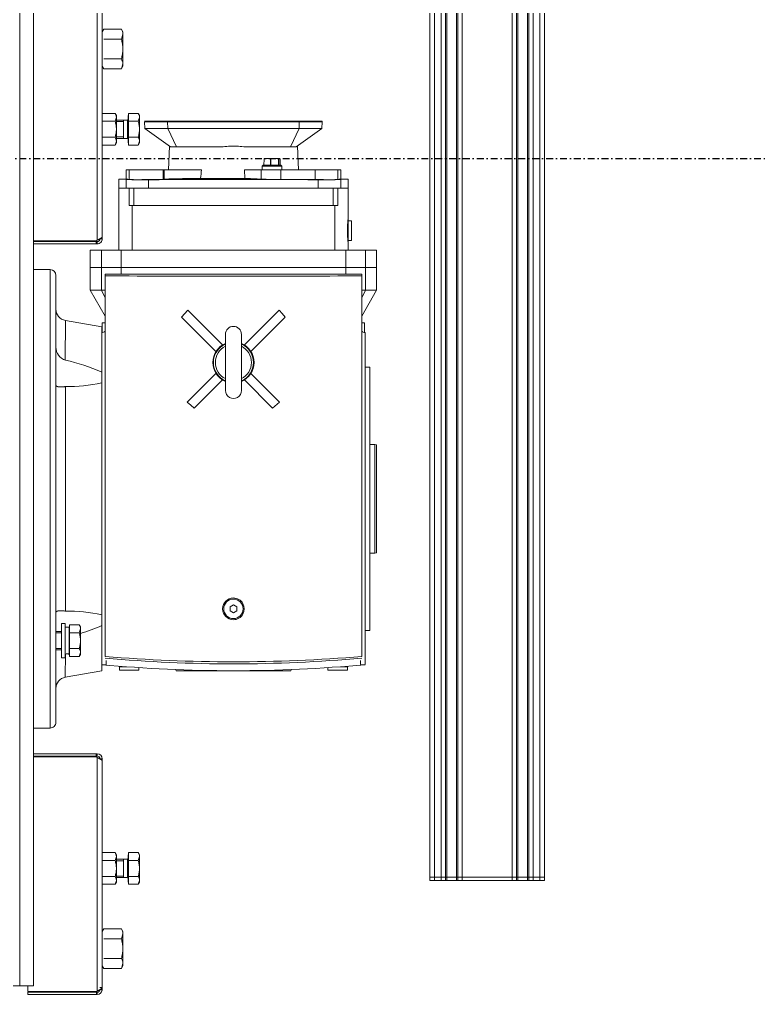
# Model space of a CAD drawing. Header units: millimetres. Extents: x 2179 to 48742, y 3478 to 161002.
# Drawn here: x 35616 to 36261, y 137166 to 138017 of the extents above; entities that cross this region are included whole.
import ezdxf

# ---------------------------------------------------------------- set-up
doc = ezdxf.new("R2010")
doc.units = ezdxf.units.MM
doc.linetypes.add('1_Čerchovaná 6_0mm', pattern=[12, 6, -3, 0, -3])
doc.layers.add('0-1', color=7, linetype='Continuous', lineweight=9)
doc.layers.add('2966-1_navrh dispozice stroju-HK_02_dwg-1', color=7, linetype='Continuous', lineweight=9, true_color=0x919191)
doc.layers.add('S-GRID-1', color=9, linetype='1_Čerchovaná 6_0mm', lineweight=25, true_color=0x808080)

# ---------------------------------------------------------------- blocks, each defined once
blk = doc.blocks.new('2966-1_navrh dispozice stroju-HK_02_dwg-876232-1NP _ stroje')
at = {"layer": '0-1'}
for p, q in [((-56072.25, 56484.73), (-56065, 56480.37)), ((-56124.42, 56480.44), (-56124.08, 56480.23)), ((-56129.44, 56472.09), (-56129.09, 56471.88)), ((-56089.93, 56455.33), (-56108.21, 56465.26)), ((-56075.14, 56463.64), (-56082.33, 56467.96)), ((-56073.64, 56465.85), (-56067.24, 56462)), ((-56028.82, 56469.15), (-56028.94, 56468.96)), ((-56135.87, 56461.39), (-56135.53, 56461.18)), ((-56015.65, 56460.97), (-56015.54, 56461.16)), ((-56007.61, 56456.4), (-56014.9, 56460.77)), ((-55971.43, 56448.65), (-55969.73, 56451.47)), ((-56106.32, 56446.54), (-56101.67, 56443.75)), ((-56097.39, 56442.91), (-56100.22, 56444.61)), ((-56090.74, 56437.95), (-56097.82, 56442.2)), ((-56150.56, 56436.96), (-56154.19, 56430.91)), ((-56156.91, 56426.38), (-56160.55, 56420.34)), ((-56099.66, 56423.39), (-56106.61, 56427.57)), ((-56170.12, 56404.42), (-56171.99, 56401.3)), ((-56175.19, 56395.98), (-56174.84, 56395.77)), ((-56180.77, 56386.69), (-56180.43, 56386.48)), ((-56260.42, 56359.66), (-56252.53, 56372.79)), ((-56186.74, 56376.77), (-56186.39, 56376.56)), ((-56184.83, 56379.16), (-56179.63, 56376.16)), ((-56191.87, 56368.22), (-56191.53, 56368.02)), ((-56165.68, 56369.66), (-56148.33, 56358.17)), ((-56208.01, 56340.94), (-56204.82, 56346.25)), ((-56186.41, 56350.27), (-56190.75, 56343.05)), ((-56196.4, 56333.96), (-56193.21, 56339.27)), ((-56149.98, 56338.86), (-56143.58, 56335.01)), ((-55950.53, 56313.58), (-55992.53, 56338.82)), ((-56202.6, 56323.34), (-56196.82, 56332.96)), ((-56158.74, 56324.42), (-56166, 56328.78)), ((-55999.74, 56326.82), (-55957.74, 56301.58)), ((-56138.15, 56314.93), (-56104.72, 56294.84)), ((-56127.69, 56276.38), (-56126.84, 56277.79)), ((-55694.96, 56281.29), (-55692.08, 56279.56)), ((-55696.71, 56268.05), (-55697.06, 56268.26)), ((-56120.13, 56226.51), (-55785.87, 56025.58)), ((-56032.65, 56183.56), (-55864.84, 56082.69)), ((-55798.81, 56098.99), (-55798.46, 56098.78)), ((-55806.45, 56089.29), (-55809.34, 56091.02)), ((-55851, 56078.15), (-55852.81, 56075.15)), ((-55830.48, 56076.23), (-55834.82, 56069.01)), ((-55851.22, 56070.7), (-55853.8, 56066.41)), ((-55852.75, 56065.78), (-55850.17, 56070.07)), ((-55841.14, 56058.8), (-55838.56, 56063.09)), ((-55840.09, 56058.17), (-55837.51, 56062.46)), ((-55738.28, 56042.31), (-55737.43, 56043.72)), ((-55655.2, 56008.64), (-55652, 56013.95)), ((-55633.6, 56017.97), (-55637.94, 56010.75)), ((-55643.59, 56001.66), (-55640.39, 56006.97)), ((-55649.79, 55991.04), (-55644.01, 56000.66)), ((-55587.62, 55955.23), (-55579.73, 55968.36)), ((-55567.68, 55939.32), (-55566.66, 55941.02)), ((-55565.98, 55938.29), (-55564.71, 55939.84))]:
    blk.add_line(p, q, dxfattribs=at)
at = {"layer": '0-1', "flags": 128}
for points in [[(-56758.24, 57096.27), (-56755.25, 57101.24), (-55452.5, 56318.14), (-55450.44, 56321.57), (-55452.5, 56318.14), (-55449.93, 56316.6), (-55447.86, 56320.03), (-55450.44, 56321.57), (-56753.19, 57104.67), (-56755.25, 57101.24)], [(-55449.93, 56316.6), (-55452.91, 56311.64), (-55455.48, 56313.18), (-55452.5, 56318.14), (-55455.48, 56313.17), (-56758.24, 57096.27), (-56760.26, 57092.91)], [(-55454.93, 56308.28), (-55455.43, 56307.44), (-55458, 56308.98), (-55457.5, 56309.81), (-55458.01, 56308.97), (-56760.76, 57092.07), (-56765.19, 57084.7)], [(-55452.91, 56311.64), (-55454.93, 56308.28), (-55457.5, 56309.82), (-55455.48, 56313.17), (-55457.5, 56309.81), (-56760.26, 57092.91), (-56760.76, 57092.07)], [(-55460.38, 56299.21), (-55462.4, 56295.85), (-55464.97, 56297.39), (-55462.95, 56300.76), (-55464.96, 56297.4), (-56767.72, 57080.5), (-56790.18, 57043.13)], [(-55459.87, 56300.05), (-55460.38, 56299.21), (-55462.95, 56300.76), (-55462.44, 56301.6), (-55462.95, 56300.76), (-56765.7, 57083.86), (-56767.72, 57080.5)], [(-55455.43, 56307.44), (-55459.87, 56300.05), (-55462.45, 56301.59), (-55458.01, 56308.97), (-55462.44, 56301.6), (-56765.19, 57084.7), (-56765.7, 57083.86)], [(-55462.4, 56295.85), (-55484.85, 56258.5), (-55487.42, 56260.04), (-55464.96, 56297.4), (-55487.43, 56260.03), (-56790.18, 57043.13), (-56792.2, 57039.77)], [(-55486.87, 56255.14), (-55487.37, 56254.3), (-55489.95, 56255.84), (-55489.45, 56256.68), (-55489.95, 56255.84), (-56792.7, 57038.93), (-56797.13, 57031.56)], [(-55484.85, 56258.5), (-55486.87, 56255.14), (-55489.44, 56256.68), (-55487.43, 56260.03), (-55489.45, 56256.68), (-56792.2, 57039.77), (-56792.7, 57038.93)], [(-55492.32, 56246.07), (-55494.34, 56242.71), (-55496.91, 56244.26), (-55494.89, 56247.62), (-55496.91, 56244.26), (-56799.66, 57027.36), (-56802.65, 57022.39)], [(-55491.82, 56246.91), (-55492.32, 56246.07), (-55494.89, 56247.62), (-55494.38, 56248.46), (-55494.89, 56247.62), (-56797.64, 57030.72), (-56799.66, 57027.36)], [(-55487.37, 56254.3), (-55491.82, 56246.91), (-55494.39, 56248.45), (-55489.95, 56255.84), (-55494.38, 56248.46), (-56797.13, 57031.56), (-56797.64, 57030.72)], [(-55494.34, 56242.71), (-55497.32, 56237.75), (-55499.89, 56239.29), (-55496.91, 56244.26), (-55499.89, 56239.29), (-56802.65, 57022.39), (-56804.71, 57018.96), (-55501.96, 56235.87), (-55499.89, 56239.29), (-55501.96, 56235.87), (-55499.38, 56234.32), (-55497.32, 56237.75)], [(-56110.27, 56491.55), (-56115.28, 56494.86), (-56125.58, 56477.72), (-56184.83, 56379.16), (-56195.14, 56362.02), (-56189.86, 56359.15), (-56179.63, 56376.16)], [(-56115.73, 56494.11), (-56115.28, 56494.86), (-56115.62, 56495.07), (-56125.93, 56477.93), (-56132.91, 56466.31), (-56134.85, 56463.08), (-56139.12, 56455.99), (-56140.99, 56452.88), (-56139.12, 56455.99)], [(-56125.58, 56477.72), (-56120.5, 56474.54), (-56110.27, 56491.55), (-56108.12, 56464.07), (-56110.7, 56459.79)], [(-56115.62, 56495.07), (-56116.08, 56494.32), (-56122.23, 56484.08), (-56121.89, 56483.87), (-56115.73, 56494.11), (-56116.08, 56494.32)], [(-56127.56, 56378.39), (-56107.76, 56411.35), (-56114.14, 56415.05), (-56106.61, 56427.57), (-56097.82, 56442.2), (-56082.33, 56467.96), (-56072.25, 56484.73), (-56070.87, 56487.03), (-56064, 56482.9), (-56060.65, 56488.28), (-56053.89, 56484.22), (-56057.14, 56478.82), (-56058.5, 56476.55), (-56060.54, 56473.15), (-56047.69, 56465.42)], [(-56057.14, 56478.82), (-56063.63, 56482.71), (-56060.64, 56488.27)], [(-56029.47, 56469.53), (-56014.9, 56460.77), (-56013.35, 56463.35), (-56027.92, 56472.1), (-56029.47, 56469.53), (-56053.89, 56484.22), (-56058.5, 56476.55), (-56045.64, 56468.83), (-56046.96, 56466.63), (-56013.54, 56446.54)], [(-56141.77, 56408.09), (-56162.01, 56374.42), (-56179.63, 56376.16), (-56120.5, 56474.54), (-56110.7, 56459.79), (-56130.93, 56426.12)], [(-56046.96, 56466.63), (-56138.15, 56314.93), (-56139.47, 56312.73), (-56152.33, 56320.46), (-56150.28, 56323.86), (-56143.58, 56335.01), (-56067.24, 56462), (-56060.54, 56473.15), (-56150.28, 56323.86), (-56137.42, 56316.14)], [(-55964.73, 56459.79), (-55981.87, 56470.09), (-55986.87, 56461.78), (-55981.87, 56470.09), (-55994.73, 56477.82), (-55999.73, 56469.5), (-55986.87, 56461.78), (-55969.73, 56451.47)], [(-55999.73, 56469.5), (-56008.62, 56454.71), (-56109.64, 56286.66), (-56096.78, 56278.94), (-56091.64, 56275.84)], [(-56118.53, 56271.87), (-56123.53, 56263.55), (-56110.67, 56255.83), (-56105.67, 56264.14), (-56096.78, 56278.94), (-55995.77, 56446.98), (-55986.87, 56461.78), (-55995.77, 56446.98), (-56096.78, 56278.94), (-56105.67, 56264.14), (-56118.53, 56271.87), (-56109.64, 56286.66)], [(-55812.96, 56092.04), (-56097.64, 56263.16), (-56098.83, 56263.88), (-56098.32, 56264.73), (-55983.95, 56455), (-55983.43, 56455.86), (-55982.24, 56455.15), (-55697.56, 56284.02)], [(-55965.83, 56445.28), (-55969.73, 56451.47), (-55964.73, 56459.79), (-55952.13, 56437.05)], [(-56140.85, 56453.11), (-56142.77, 56449.91), (-56144.69, 56446.72), (-56148.56, 56440.28), (-56144.69, 56446.72)], [(-56008.62, 56454.71), (-55995.77, 56446.98), (-55990.62, 56443.89)], [(-56147.92, 56441.34), (-56149.82, 56438.17), (-56150.56, 56436.96), (-56154.19, 56430.91), (-56154.25, 56430.8), (-56156.85, 56426.49), (-56156.91, 56426.38), (-56160.55, 56420.34), (-56161.28, 56419.12), (-56163.18, 56415.95)], [(-56106.51, 56446.66), (-56107.13, 56446.31), (-56113.72, 56435.34), (-56113.74, 56434.63)], [(-56105.85, 56436.79), (-56110.5, 56439.59), (-56110.69, 56439.27), (-56106.04, 56436.48)], [(-56106.15, 56428.34), (-56108.98, 56430.04), (-56109.25, 56431.14), (-56101.32, 56444.34), (-56100.22, 56444.61), (-56108.98, 56430.04)], [(-56102.3, 56442.7), (-56106.95, 56445.49), (-56107.07, 56445.29), (-56102.43, 56442.49)], [(-55947, 56433.97), (-55945.72, 56436.11), (-55938.46, 56431.74)], [(-55938.17, 56432.16), (-55881.06, 56397.83), (-55746.73, 56317.08), (-55689.91, 56282.93)], [(-56195.48, 56362.22), (-56194.92, 56363.15), (-56190.88, 56369.87), (-56189.77, 56371.72), (-56185.73, 56378.44), (-56185.17, 56379.37), (-56184.19, 56381), (-56178.19, 56390.98), (-56176.25, 56394.21), (-56171.99, 56401.3), (-56170.12, 56404.42), (-56168.48, 56407.14), (-56166.64, 56410.19), (-56162.54, 56417.02), (-56166.64, 56410.19)], [(-55912.46, 56416.7), (-55910.4, 56420.13), (-55713.27, 56301.64), (-55715.33, 56298.21)], [(-55852.55, 56385.35), (-55850.23, 56389.21), (-55768.81, 56340.27), (-55771.13, 56336.41)], [(-55850.23, 56389.21), (-55849.23, 56390.36), (-55768.26, 56341.69), (-55768.81, 56340.27)], [(-56127.64, 56275.94), (-56126.61, 56277.66), (-56126.84, 56277.79), (-56128.47, 56278.78), (-56297.44, 56380.34), (-56299.04, 56381.3), (-56299.73, 56380.16)], [(-56281.39, 56370.7), (-56282.69, 56373.04), (-56274.8, 56386.17), (-56272.12, 56386.12), (-56270.4, 56385.09), (-56267.38, 56381.71), (-56275.27, 56368.58)], [(-56270.4, 56385.09), (-56259.26, 56378.4), (-56248.13, 56371.7), (-56246.41, 56370.67), (-56245.11, 56368.32)], [(-56133.49, 56382.85), (-56150.26, 56354.96), (-56143.36, 56350.82), (-56143.72, 56350.08), (-56150.68, 56354.26)], [(-55975.5, 56338.2), (-55985.76, 56379.37), (-55989.72, 56378.75), (-55993.62, 56377.85), (-55983.26, 56336.26)], [(-56329.88, 56324), (-56334.16, 56326.58), (-56303.31, 56377.91), (-56302.53, 56378.26), (-56127.85, 56273.26), (-56127.76, 56272.04), (-56155.89, 56225.25)], [(-56255.68, 56355.24), (-56253, 56355.19), (-56245.11, 56368.32), (-56248.13, 56371.7)], [(-56189.86, 56359.15), (-56164.59, 56370.14), (-56162.01, 56374.42)], [(-56180.47, 56346.7), (-56181.51, 56348.58), (-56182.89, 56349.41), (-56191.8, 56354.76), (-56200.7, 56360.11), (-56202.08, 56360.94), (-56204.23, 56360.98), (-56208.57, 56353.76), (-56205.6, 56351.97), (-56202.63, 56350.19), (-56196.69, 56346.62), (-56190.75, 56343.05), (-56187.78, 56341.26), (-56184.82, 56339.48), (-56180.47, 56346.7), (-56182.89, 56349.41)], [(-56200.7, 56360.11), (-56198.29, 56357.41), (-56202.63, 56350.19)], [(-56163.68, 56316.86), (-56160.51, 56322.34), (-56167.38, 56326.47), (-56166, 56328.78), (-56150.68, 56354.26), (-56150.26, 56354.96)], [(-56195.35, 56333.33), (-56192.15, 56338.64), (-56205.87, 56346.88), (-56192.15, 56338.64), (-56190.4, 56341.55), (-56204.11, 56349.8), (-56205.87, 56346.88), (-56209.06, 56341.57)], [(-56206.98, 56352.8), (-56207.23, 56352.37), (-56186.66, 56340.01), (-56186.41, 56340.44)], [(-56220.42, 56334.04), (-56214.63, 56343.67), (-56212.49, 56343.63), (-56211.11, 56342.8), (-56208.69, 56340.1), (-56214.48, 56330.47)], [(-56211.11, 56342.8), (-56202.2, 56337.45), (-56193.3, 56332.09), (-56191.92, 56331.27), (-56190.88, 56329.39)], [(-55959.07, 56328.32), (-55924.74, 56336.88), (-55923.4, 56328.97), (-55957.14, 56320.56)], [(-55604.97, 55880.09), (-55598.79, 55890.37), (-56327.3, 56328.29), (-56333.49, 56318)], [(-56196.67, 56319.77), (-56190.88, 56329.39), (-56193.3, 56332.09)], [(-56110.65, 56284.98), (-56156.93, 56312.8), (-56152.33, 56320.46), (-56153.69, 56318.2), (-56156.93, 56312.8), (-56163.68, 56316.86), (-56160.17, 56322.1), (-56153.69, 56318.2)], [(-55991.2, 56312.07), (-56032.38, 56301.82), (-56034.72, 56309.48), (-55993.13, 56319.84)], [(-56004.76, 55215), (-56010.94, 55204.71), (-56739.46, 55642.63), (-56733.27, 55652.91), (-56004.76, 55215), (-55995.53, 55230.36), (-55614.2, 55864.73), (-55604.97, 55880.09), (-56333.49, 56318), (-56342.72, 56302.64), (-56071.02, 56139.33)], [(-55967.01, 56304.14), (-55958.61, 56270.4), (-55962.38, 56268.99), (-55966.22, 56267.86), (-55974.78, 56302.2)], [(-56155.46, 56224.99), (-56127.34, 56271.78), (-56125.62, 56270.75)], [(-56127.34, 56271.78), (-56126.82, 56272.64), (-56125.11, 56271.61), (-56125.62, 56270.75), (-56153.75, 56223.96)], [(-55699.43, 56263.53), (-55696.32, 56268.69), (-55693.75, 56267.15), (-55702.51, 56252.58), (-55704.42, 56253.72)], [(-56093.53, 56245.52), (-56110.67, 56255.83), (-56105.67, 56264.14), (-56088.53, 56253.84), (-56086.83, 56256.66)], [(-56081.23, 56253.3), (-56088.53, 56253.84), (-56093.53, 56245.52), (-56067.54, 56245.06)], [(-55832.83, 56063.45), (-55815.39, 56052.96), (-55803.83, 56083.05), (-55837.57, 56103.33), (-55845.58, 56108.14), (-56019.2, 56212.51), (-56027.22, 56217.33), (-56060.95, 56237.61), (-56082.1, 56213.29), (-56052.4, 56195.43)], [(-56062.41, 56241.98), (-56063.7, 56239.84), (-56056.44, 56235.47)], [(-56134.46, 56212.37), (-56126.99, 56224.8), (-55784.16, 56018.72), (-55791.63, 56006.29)], [(-55771.35, 56139.05), (-55770.34, 56138.76), (-55718.82, 56224.47), (-55719.55, 56225.22)], [(-55789.42, 56112.31), (-55787.52, 56111.16), (-55796.27, 56096.59), (-55798.85, 56098.14), (-55795.74, 56103.3)], [(-55824.54, 56072.66), (-55825.58, 56074.54), (-55826.96, 56075.37), (-55835.87, 56080.72), (-55844.77, 56086.07), (-55846.15, 56086.9), (-55848.29, 56086.94), (-55852.64, 56079.72), (-55849.67, 56077.93), (-55846.7, 56076.15), (-55840.76, 56072.58), (-55834.82, 56069.01), (-55831.85, 56067.22), (-55828.88, 56065.44), (-55824.54, 56072.66), (-55826.96, 56075.37)], [(-55844.77, 56086.07), (-55842.36, 56083.37), (-55846.7, 56076.15)], [(-55851.05, 56078.76), (-55851.3, 56078.33), (-55830.73, 56065.97), (-55830.48, 56066.39)], [(-55742.51, 56040.46), (-55741.99, 56041.32), (-55743.71, 56042.35), (-55744.22, 56041.49), (-55772.35, 55994.7)], [(-55770.63, 55993.67), (-55742.51, 56040.46), (-55744.22, 56041.49)], [(-55601.37, 55886.09), (-55597.08, 55883.51), (-55566.23, 55934.84), (-55566.28, 55935.7), (-55740.96, 56040.7), (-55742.08, 56040.2), (-55770.2, 55993.41)], [(-55738.69, 56042.14), (-55737.66, 56043.85), (-55737.43, 56043.72), (-55735.8, 56042.74), (-55566.82, 55941.16), (-55565.23, 55940.21), (-55565.92, 55939.06)], [(-55647.89, 56027.81), (-55645.47, 56025.11), (-55649.82, 56017.89)], [(-55642.53, 56001.03), (-55639.34, 56006.34), (-55653.05, 56014.58), (-55639.34, 56006.34), (-55637.59, 56009.25), (-55651.3, 56017.5), (-55653.05, 56014.58), (-55656.25, 56009.27)], [(-55654.16, 56020.5), (-55654.42, 56020.07), (-55633.85, 56007.71), (-55633.59, 56008.14)], [(-55630.08, 56017.11), (-55628.7, 56016.28), (-55627.66, 56014.4)], [(-55667.6, 56001.74), (-55661.82, 56011.37), (-55659.68, 56011.33), (-55658.3, 56010.5), (-55649.39, 56005.15), (-55640.48, 55999.79), (-55639.11, 55998.97), (-55638.07, 55997.09)], [(-55661.67, 55998.18), (-55655.88, 56007.8), (-55658.3, 56010.5)], [(-55643.85, 55987.47), (-55638.07, 55997.09), (-55640.48, 55999.79)], [(-55572.3, 55963.9), (-55573.6, 55966.24), (-55575.33, 55967.28), (-55586.46, 55973.97), (-55597.59, 55980.66), (-55599.32, 55981.7), (-55601.99, 55981.74), (-55609.89, 55968.61), (-55608.59, 55966.27)], [(-55602.47, 55964.15), (-55594.57, 55977.28), (-55597.59, 55980.66)], [(-55582.88, 55950.81), (-55580.2, 55950.77), (-55572.3, 55963.9), (-55575.33, 55967.28)], [(-55565.8, 55934.59), (-55565.44, 55935.19), (-55563.72, 55934.16), (-55564.08, 55933.56), (-55594.94, 55882.22), (-55596.65, 55883.26), (-55565.8, 55934.59), (-55564.08, 55933.56)]]:
    blk.add_lwpolyline(points, dxfattribs=at)
for points in [[(-56113.48, 56434.63), (-56113.54, 56434.52), (-56108.9, 56431.72)], [(-55793.83, 56211.22), (-55790.8, 56212.9), (-55787.84, 56211.11), (-55787.9, 56207.65), (-55790.93, 56205.97), (-55793.9, 56207.75)], [(-55857.22, 56074.31), (-55831.51, 56058.85), (-55829.96, 56061.42), (-55855.68, 56076.88)], [(-55829.96, 56061.42), (-55831.51, 56058.85), (-55857.22, 56074.31), (-55855.68, 56076.88)], [(-55630.08, 56017.11), (-55638.98, 56022.46), (-55647.89, 56027.81), (-55649.27, 56028.64), (-55651.41, 56028.68), (-55655.75, 56021.46), (-55652.79, 56019.67), (-55649.82, 56017.89), (-55643.88, 56014.32), (-55637.94, 56010.75), (-55634.97, 56008.96), (-55632, 56007.18), (-55627.66, 56014.4)]]:
    blk.add_lwpolyline(points, close=True, dxfattribs=at)
at = {"layer": '0-1'}
blk.add_circle((-55790.87, 56209.43), 8.5, dxfattribs=at)
for centre, radius, start, end in [((-56676.45, 56835.39), 707.06, 328.49077, 330.08023), ((-56056.76, 56478.54), 8.45, 148.939, 167.533), ((-56565.6, 56772.34), 579.52, 327.81267, 329.74674), ((-30199.92, 40826.54), 30233.06, 148.849239, 149.130042), ((-55054.05, 55825.91), 1203.87, 148.01313, 149.44371), ((-68173.5, 63652.71), 14157.39, 328.536365, 329.442916), ((-56106.16, 56433.39), 7.42, 127.5867, 170.39258), ((-56099.77, 56437.02), 11.03, 131.44573, 166.53355), ((-56478.49, 56665.5), 449.59, 327.4178, 329.59297), ((-55941.6, 56434.22), 4, 280.39926, 328.98964), ((-56274.55, 56377.71), 8.47, 60.65388, 91.70965), ((-55584.28, 57107.56), 909.31, 232.84385, 233.31114), ((-56252.28, 56364.32), 8.47, 60.65388, 91.70965), ((-55399.68, 55943.25), 848.04, 149.12846, 151.27566), ((-56204.02, 56354.21), 6.77, 60.65388, 91.70965), ((-56204.63, 56350.11), 0.6, 328.98964, 58.98964), ((-56186.21, 56343.5), 6.77, 60.65388, 91.70965), ((-56740.61, 56682.37), 683.16, 328.40071, 330.89497), ((-56214.43, 56336.9), 6.77, 60.65388, 91.70965), ((-56189.89, 56341.24), 0.6, 58.98964, 148.98964), ((-56759.13, 56697.84), 707.06, 327.89905, 329.48851), ((-55996.14, 56332.82), 7, 58.98964, 238.98964), ((-55975.14, 56320.2), 18, 351.87502, 126.10426), ((-55975.14, 56320.2), 17.5, 352.56782, 125.41146), ((-56196.62, 56326.19), 6.77, 60.65388, 91.70965), ((-55975.14, 56320.2), 15.75, 355.10099, 122.87829), ((-56153.27, 56318), 8.45, 130.44702, 149.04133), ((-55975.14, 56320.2), 18, 171.87502, 306.10426), ((-55975.14, 56320.2), 17.5, 172.56782, 305.41146), ((-55975.14, 56320.2), 15.75, 175.10099, 302.87829), ((-55954.14, 56307.58), 7, 238.98964, 58.98964), ((-56128.89, 56273.88), 4.41, 328.98964, 58.98964), ((-56914.92, 56885.11), 1357.67, 324.2577, 333.72158), ((-56821.07, 56828.69), 1250, 323.84904, 334.13024), ((-56815.93, 56825.6), 1250, 323.71096, 334.26832), ((-56128.89, 56273.88), 2.41, 328.98964, 58.98964), ((-56060.1, 56237.09), 4, 328.98964, 17.58002), ((-56122.71, 56222.22), 5, 58.98964, 148.98964), ((-55790.87, 56209.43), 9.5, 328.98964, 148.98964), ((-56089.65, 56219.85), 10, 238.98964, 318.98964), ((-55930.83, 56081.03), 166.93, 125.26719, 136.73879), ((-56151.92, 56256.54), 139.83, 328.53994, 341.64676), ((-55790.87, 56209.43), 9.5, 148.98964, 238.98964), ((-55790.87, 56209.43), 9.5, 238.98964, 328.98964), ((-56060.29, 56205.03), 12.42, 240.1876, 309.44051), ((-55743.26, 56010.71), 141.29, 136.40037, 149.37149), ((-56001.54, 56124.13), 165.29, 345.9465, 352.76946), ((-55848.09, 56080.17), 6.77, 60.65388, 91.70965), ((-55830.28, 56069.46), 6.77, 60.65388, 91.70965), ((-55806.05, 56049.38), 10, 158.98964, 238.98964), ((-55739.93, 56040.07), 4.41, 58.98964, 148.98964), ((-55739.93, 56040.07), 2.41, 58.98964, 148.98964), ((-55788.45, 56021.3), 5, 328.98964, 58.98964), ((-55651.21, 56021.91), 6.77, 60.65388, 91.70965), ((-55651.82, 56017.81), 0.6, 328.98964, 58.98964), ((-55633.4, 56011.2), 6.77, 60.65388, 91.70965), ((-55661.62, 56004.6), 6.77, 60.65388, 91.70965), ((-55637.07, 56008.95), 0.6, 58.98964, 148.98964), ((-55643.8, 55993.89), 6.77, 60.65388, 91.70965), ((-55601.74, 55973.28), 8.47, 60.65388, 91.70965), ((-55579.47, 55959.9), 8.47, 60.65388, 91.70965), ((-55567.34, 55940.45), 0.882, 39.7257, 53.85081), ((-55567.5, 55936.43), 2.41, 328.98964, 50.71983), ((-55567.51, 55936.41), 4.43, 50.74057, 58.9689), ((-55567.5, 55936.43), 4.41, 328.98964, 50.71983)]:
    blk.add_arc(centre, radius, start, end, dxfattribs=at)
for points, degree, knots in [([(-56022.38, 56464.83), (-56022.42, 56464.85), (-56022.49, 56464.89), (-56022.59, 56464.95), (-56022.65, 56464.99), (-56022.72, 56465.03), (-56022.79, 56465.07), (-56022.86, 56465.12), (-56022.93, 56465.16), (-56023, 56465.2), (-56023.07, 56465.24), (-56023.14, 56465.28), (-56023.21, 56465.32), (-56023.27, 56465.37), (-56023.34, 56465.41), (-56023.41, 56465.45), (-56023.48, 56465.49), (-56023.55, 56465.53), (-56023.62, 56465.57), (-56023.68, 56465.62), (-56023.75, 56465.66), (-56023.82, 56465.7), (-56023.89, 56465.74), (-56023.95, 56465.78), (-56024.02, 56465.82), (-56024.09, 56465.86), (-56024.16, 56465.91), (-56024.22, 56465.95), (-56024.29, 56465.99), (-56024.36, 56466.03), (-56024.42, 56466.07), (-56024.49, 56466.11), (-56024.56, 56466.15), (-56024.62, 56466.19), (-56024.69, 56466.23), (-56024.75, 56466.27), (-56024.82, 56466.31), (-56024.88, 56466.36), (-56024.95, 56466.4), (-56025.01, 56466.44), (-56025.08, 56466.48), (-56025.14, 56466.52), (-56025.21, 56466.56), (-56025.27, 56466.6), (-56025.34, 56466.64), (-56025.4, 56466.68), (-56025.46, 56466.72), (-56025.53, 56466.75), (-56025.59, 56466.79), (-56025.65, 56466.83), (-56025.71, 56466.87), (-56025.78, 56466.91), (-56025.84, 56466.95), (-56025.9, 56466.99), (-56025.96, 56467.03), (-56026.02, 56467.07), (-56026.08, 56467.1), (-56026.14, 56467.14), (-56026.2, 56467.18), (-56026.26, 56467.22), (-56026.32, 56467.26), (-56026.38, 56467.29), (-56026.44, 56467.33), (-56026.5, 56467.37), (-56026.56, 56467.41), (-56026.62, 56467.44), (-56026.68, 56467.48), (-56026.73, 56467.52), (-56026.79, 56467.55), (-56026.85, 56467.59), (-56026.9, 56467.62), (-56026.96, 56467.66), (-56027.02, 56467.7), (-56027.07, 56467.73), (-56027.13, 56467.77), (-56027.18, 56467.8), (-56027.24, 56467.84), (-56027.29, 56467.87), (-56027.34, 56467.91), (-56027.4, 56467.94), (-56027.45, 56467.98), (-56027.5, 56468.01), (-56027.56, 56468.04), (-56027.61, 56468.08), (-56027.66, 56468.11), (-56027.71, 56468.14), (-56027.76, 56468.18), (-56027.81, 56468.21), (-56027.86, 56468.24), (-56027.91, 56468.27), (-56027.96, 56468.3), (-56028.01, 56468.34), (-56028.06, 56468.37), (-56028.1, 56468.4), (-56028.15, 56468.43), (-56028.2, 56468.46), (-56028.25, 56468.49), (-56028.29, 56468.52), (-56028.34, 56468.55), (-56028.38, 56468.58), (-56028.43, 56468.61), (-56028.47, 56468.64), (-56028.52, 56468.67), (-56028.56, 56468.7), (-56028.6, 56468.73), (-56028.64, 56468.75), (-56028.69, 56468.78), (-56028.73, 56468.81), (-56028.77, 56468.84), (-56028.81, 56468.86), (-56028.85, 56468.89), (-56028.89, 56468.92), (-56028.93, 56468.94), (-56028.97, 56468.97), (-56029.01, 56468.99), (-56029.04, 56469.02), (-56029.08, 56469.05), (-56029.12, 56469.07), (-56029.15, 56469.09), (-56029.19, 56469.12), (-56029.23, 56469.14), (-56029.26, 56469.17), (-56029.3, 56469.19), (-56029.33, 56469.21), (-56029.36, 56469.23), (-56029.4, 56469.26), (-56029.43, 56469.28), (-56029.46, 56469.3), (-56029.49, 56469.32), (-56029.52, 56469.34), (-56029.55, 56469.36), (-56029.58, 56469.38), (-56029.61, 56469.4), (-56029.64, 56469.42), (-56029.67, 56469.44), (-56029.69, 56469.46), (-56029.72, 56469.48), (-56029.75, 56469.5), (-56029.77, 56469.52), (-56029.8, 56469.54), (-56029.82, 56469.55), (-56029.85, 56469.57), (-56029.87, 56469.59), (-56029.9, 56469.6), (-56029.92, 56469.62), (-56029.94, 56469.64), (-56029.96, 56469.65), (-56029.98, 56469.67), (-56030, 56469.68), (-56030.02, 56469.7), (-56030.04, 56469.71), (-56030.06, 56469.72), (-56030.08, 56469.74), (-56030.1, 56469.75), (-56030.12, 56469.76), (-56030.13, 56469.78), (-56030.15, 56469.79), (-56030.16, 56469.8), (-56030.18, 56469.81), (-56030.19, 56469.82), (-56030.21, 56469.83), (-56030.22, 56469.84), (-56030.23, 56469.85), (-56030.24, 56469.86), (-56030.26, 56469.87), (-56030.27, 56469.88), (-56030.28, 56469.89), (-56030.29, 56469.9), (-56030.3, 56469.9), (-56030.3, 56469.91), (-56030.31, 56469.92), (-56030.32, 56469.92), (-56030.33, 56469.93), (-56030.33, 56469.94), (-56030.34, 56469.94), (-56030.34, 56469.95), (-56030.35, 56469.95), (-56030.35, 56469.96), (-56030.36, 56469.96), (-56030.36, 56469.96), (-56030.36, 56469.97), (-56030.36, 56469.97), (-56030.36, 56469.97), (-56030.37, 56469.98), (-56030.37, 56469.98), (-56030.36, 56469.98), (-56030.36, 56469.98), (-56030.36, 56469.98), (-56030.36, 56469.98), (-56030.36, 56469.98), (-56030.35, 56469.98), (-56030.35, 56469.98), (-56030.34, 56469.98), (-56030.34, 56469.98), (-56030.33, 56469.98), (-56030.33, 56469.97), (-56030.32, 56469.97), (-56030.31, 56469.97), (-56030.3, 56469.97), (-56030.29, 56469.96), (-56030.28, 56469.96), (-56030.27, 56469.95), (-56030.26, 56469.95), (-56030.25, 56469.94), (-56030.24, 56469.94), (-56030.23, 56469.93), (-56030.22, 56469.93), (-56030.2, 56469.92), (-56030.19, 56469.91), (-56030.17, 56469.9), (-56030.16, 56469.9), (-56030.14, 56469.89), (-56030.13, 56469.88), (-56030.11, 56469.87), (-56030.09, 56469.86), (-56030.08, 56469.85), (-56030.06, 56469.84), (-56030.04, 56469.83), (-56030.02, 56469.82), (-56030, 56469.81), (-56029.98, 56469.8), (-56029.96, 56469.79), (-56029.94, 56469.78), (-56029.91, 56469.77), (-56029.89, 56469.75), (-56029.87, 56469.74), (-56029.84, 56469.73), (-56029.82, 56469.71), (-56029.79, 56469.7), (-56029.77, 56469.68), (-56029.74, 56469.67), (-56029.71, 56469.65), (-56029.69, 56469.64), (-56029.66, 56469.62), (-56029.63, 56469.61), (-56029.6, 56469.59), (-56029.57, 56469.57), (-56029.54, 56469.56), (-56029.51, 56469.54), (-56029.48, 56469.52), (-56029.45, 56469.5), (-56029.42, 56469.48), (-56029.39, 56469.47), (-56029.35, 56469.45), (-56029.32, 56469.43), (-56029.29, 56469.41), (-56029.25, 56469.39), (-56029.22, 56469.37), (-56029.18, 56469.35), (-56029.15, 56469.33), (-56029.11, 56469.3), (-56029.07, 56469.28), (-56029.02, 56469.25), (-56028.98, 56469.23), (-56028.96, 56469.22)], 3, [0, 0, 0, 0, 0.014512, 0.021767, 0.02902, 0.036272, 0.04352, 0.050766, 0.058007, 0.065245, 0.072478, 0.079705, 0.086927, 0.094143, 0.101352, 0.108553, 0.115747, 0.122932, 0.130108, 0.137275, 0.144432, 0.151578, 0.158714, 0.165839, 0.172953, 0.180054, 0.187144, 0.19422, 0.201282, 0.20833, 0.215364, 0.222382, 0.229383, 0.236369, 0.243337, 0.250287, 0.257219, 0.264132, 0.271025, 0.2779, 0.284753, 0.291587, 0.298399, 0.30519, 0.311959, 0.318706, 0.32543, 0.33213, 0.338807, 0.345459, 0.352087, 0.358689, 0.365266, 0.371816, 0.378339, 0.384835, 0.391303, 0.397743, 0.404153, 0.410534, 0.416885, 0.423206, 0.429497, 0.435756, 0.441984, 0.448181, 0.454345, 0.460477, 0.466576, 0.472642, 0.478675, 0.484674, 0.490638, 0.496568, 0.502462, 0.508321, 0.514143, 0.519929, 0.525678, 0.53139, 0.537064, 0.542699, 0.548295, 0.553852, 0.55937, 0.564847, 0.570283, 0.575679, 0.581032, 0.586344, 0.591614, 0.59684, 0.602024, 0.607163, 0.612258, 0.617309, 0.622315, 0.627276, 0.632191, 0.637061, 0.641884, 0.646661, 0.651392, 0.656075, 0.660711, 0.665299, 0.66984, 0.674331, 0.678775, 0.683169, 0.687514, 0.691809, 0.696055, 0.70025, 0.704395, 0.708488, 0.712531, 0.716522, 0.720461, 0.724349, 0.728184, 0.731966, 0.735696, 0.739373, 0.742997, 0.746567, 0.750083, 0.753546, 0.756954, 0.760307, 0.763606, 0.76685, 0.770038, 0.773172, 0.776249, 0.77927, 0.782235, 0.785143, 0.787995, 0.79079, 0.793527, 0.796207, 0.79883, 0.801395, 0.803902, 0.806351, 0.808742, 0.811074, 0.813348, 0.815564, 0.817721, 0.819819, 0.821858, 0.823838, 0.825759, 0.82762, 0.829422, 0.831164, 0.832846, 0.834468, 0.83603, 0.837532, 0.838974, 0.840355, 0.841675, 0.842935, 0.844135, 0.845274, 0.846352, 0.84737, 0.848327, 0.849224, 0.850061, 0.850837, 0.851553, 0.852209, 0.852806, 0.853342, 0.85382, 0.85424, 0.854603, 0.85491, 0.855166, 0.855375, 0.855549, 0.855705, 0.855863, 0.856045, 0.856266, 0.856535, 0.856858, 0.857236, 0.857671, 0.858165, 0.858718, 0.859331, 0.860003, 0.860736, 0.861528, 0.862381, 0.863295, 0.864269, 0.865304, 0.866399, 0.867554, 0.868771, 0.870048, 0.871385, 0.872783, 0.874242, 0.87576, 0.877339, 0.878979, 0.880678, 0.882437, 0.884256, 0.886134, 0.888072, 0.890069, 0.892125, 0.89424, 0.896414, 0.898647, 0.900938, 0.903288, 0.905696, 0.908162, 0.910686, 0.913268, 0.915908, 0.918606, 0.92136, 0.924172, 0.927041, 0.929967, 0.932949, 0.935988, 0.939083, 0.942233, 0.945439, 0.9487, 0.952016, 0.955387, 0.958813, 0.962292, 0.965826, 0.969413, 0.973054, 0.976748, 0.980495, 0.984295, 0.988148, 0.992052, 1, 1, 1, 1]), ([(-56015.41, 56461.07), (-56015.37, 56461.05), (-56015.31, 56461.01), (-56015.23, 56460.96), (-56015.17, 56460.92), (-56015.11, 56460.89), (-56015.05, 56460.85), (-56015, 56460.82), (-56014.94, 56460.78), (-56014.89, 56460.75), (-56014.84, 56460.72), (-56014.79, 56460.69), (-56014.74, 56460.66), (-56014.7, 56460.63), (-56014.65, 56460.6), (-56014.61, 56460.57), (-56014.57, 56460.55), (-56014.53, 56460.52), (-56014.49, 56460.5), (-56014.46, 56460.47), (-56014.42, 56460.45), (-56014.39, 56460.43), (-56014.36, 56460.41), (-56014.33, 56460.39), (-56014.3, 56460.37), (-56014.27, 56460.35), (-56014.25, 56460.33), (-56014.23, 56460.32), (-56014.2, 56460.3), (-56014.18, 56460.29), (-56014.17, 56460.27), (-56014.15, 56460.26), (-56014.14, 56460.25), (-56014.12, 56460.24), (-56014.11, 56460.23), (-56014.1, 56460.22), (-56014.09, 56460.21), (-56014.09, 56460.21), (-56014.08, 56460.2), (-56014.08, 56460.2), (-56014.08, 56460.19), (-56014.08, 56460.19), (-56014.08, 56460.19), (-56014.09, 56460.19), (-56014.09, 56460.19), (-56014.1, 56460.19), (-56014.11, 56460.19), (-56014.12, 56460.19), (-56014.14, 56460.2), (-56014.15, 56460.2), (-56014.17, 56460.21), (-56014.18, 56460.22), (-56014.2, 56460.23), (-56014.22, 56460.23), (-56014.25, 56460.24), (-56014.27, 56460.26), (-56014.3, 56460.27), (-56014.33, 56460.28), (-56014.36, 56460.29), (-56014.39, 56460.31), (-56014.42, 56460.32), (-56014.45, 56460.34), (-56014.49, 56460.36), (-56014.53, 56460.38), (-56014.57, 56460.4), (-56014.61, 56460.42), (-56014.65, 56460.44), (-56014.7, 56460.46), (-56014.74, 56460.48), (-56014.79, 56460.51), (-56014.84, 56460.53), (-56014.89, 56460.56), (-56014.94, 56460.59), (-56014.99, 56460.61), (-56015.05, 56460.64), (-56015.1, 56460.67), (-56015.16, 56460.7), (-56015.22, 56460.73), (-56015.28, 56460.77), (-56015.35, 56460.8), (-56015.41, 56460.83), (-56015.47, 56460.87), (-56015.54, 56460.9), (-56015.61, 56460.94), (-56015.68, 56460.98), (-56015.75, 56461.02), (-56015.82, 56461.05), (-56015.9, 56461.09), (-56015.97, 56461.14), (-56016.05, 56461.18), (-56016.12, 56461.22), (-56016.2, 56461.26), (-56016.28, 56461.31), (-56016.36, 56461.35), (-56016.45, 56461.4), (-56016.53, 56461.44), (-56016.61, 56461.49), (-56016.7, 56461.54), (-56016.79, 56461.58), (-56016.88, 56461.63), (-56016.97, 56461.68), (-56017.06, 56461.73), (-56017.15, 56461.78), (-56017.24, 56461.84), (-56017.33, 56461.89), (-56017.43, 56461.94), (-56017.52, 56462), (-56017.62, 56462.05), (-56017.72, 56462.11), (-56017.82, 56462.16), (-56017.92, 56462.22), (-56018.02, 56462.27), (-56018.12, 56462.33), (-56018.22, 56462.39), (-56018.32, 56462.45), (-56018.43, 56462.51), (-56018.53, 56462.57), (-56018.63, 56462.63), (-56018.74, 56462.69), (-56018.85, 56462.75), (-56018.95, 56462.81), (-56019.06, 56462.87), (-56019.17, 56462.93), (-56019.28, 56463), (-56019.39, 56463.06), (-56019.5, 56463.13), (-56019.61, 56463.19), (-56019.72, 56463.25), (-56019.83, 56463.32), (-56019.95, 56463.39), (-56020.06, 56463.45), (-56020.17, 56463.52), (-56020.29, 56463.58), (-56020.4, 56463.65), (-56020.52, 56463.72), (-56020.63, 56463.79), (-56020.75, 56463.85), (-56020.86, 56463.92), (-56020.98, 56463.99), (-56021.09, 56464.06), (-56021.21, 56464.13), (-56021.33, 56464.2), (-56021.44, 56464.27), (-56021.56, 56464.34), (-56021.68, 56464.4), (-56021.79, 56464.47), (-56021.91, 56464.54), (-56022.03, 56464.61), (-56022.18, 56464.71), (-56022.3, 56464.78), (-56022.38, 56464.83)], 3, [0, 0, 0, 0, 0.013315, 0.019773, 0.02608, 0.032234, 0.038235, 0.04408, 0.049769, 0.055301, 0.060674, 0.065888, 0.07094, 0.07583, 0.080557, 0.085119, 0.089516, 0.093747, 0.097811, 0.101708, 0.105437, 0.108997, 0.112388, 0.115609, 0.118659, 0.121537, 0.124244, 0.126777, 0.129138, 0.131325, 0.133338, 0.135177, 0.136843, 0.138336, 0.139655, 0.140802, 0.141778, 0.142585, 0.143227, 0.143714, 0.144072, 0.144361, 0.144665, 0.145062, 0.145601, 0.146299, 0.147163, 0.148197, 0.149403, 0.150781, 0.152333, 0.154058, 0.155956, 0.158028, 0.160274, 0.162693, 0.165284, 0.168049, 0.170985, 0.174092, 0.177369, 0.180817, 0.184433, 0.188218, 0.19217, 0.196289, 0.200574, 0.205025, 0.209641, 0.21442, 0.219363, 0.224467, 0.229732, 0.235155, 0.240737, 0.246476, 0.25237, 0.258419, 0.264621, 0.270974, 0.277478, 0.284132, 0.290934, 0.297883, 0.304977, 0.312215, 0.319596, 0.327117, 0.334777, 0.342575, 0.350509, 0.358578, 0.36678, 0.375113, 0.383576, 0.392167, 0.400885, 0.409728, 0.418693, 0.427779, 0.436984, 0.446304, 0.455738, 0.465284, 0.474939, 0.484702, 0.49457, 0.504541, 0.514613, 0.524783, 0.53505, 0.545412, 0.555866, 0.566412, 0.577047, 0.58777, 0.598578, 0.609471, 0.620444, 0.631497, 0.642626, 0.653829, 0.665103, 0.676446, 0.687855, 0.699329, 0.710865, 0.72246, 0.734113, 0.745821, 0.757582, 0.769394, 0.781254, 0.793159, 0.805107, 0.817095, 0.829119, 0.841178, 0.853269, 0.865389, 0.877537, 0.889711, 0.901907, 0.914124, 0.926359, 0.938609, 0.950872, 0.963145, 0.975426, 1, 1, 1, 1]), ([(-56106.95, 56445.49), (-56107.01, 56445.61), (-56107.08, 56445.8), (-56107.12, 56445.94), (-56107.13, 56446.05), (-56107.13, 56446.16), (-56107.1, 56446.25), (-56107.05, 56446.32), (-56106.99, 56446.39), (-56106.9, 56446.44), (-56106.79, 56446.48), (-56106.66, 56446.52), (-56106.45, 56446.54), (-56106.32, 56446.54)], 2, [0, 0, 0, 0.15941, 0.247678, 0.323117, 0.388277, 0.446083, 0.5, 0.553917, 0.611723, 0.676883, 0.752322, 0.84059, 1, 1, 1]), ([(-56113.73, 56435.11), (-56113.73, 56435.02), (-56113.69, 56434.85), (-56113.61, 56434.64), (-56113.54, 56434.52)], 2, [0, 0, 0, 0.304231, 0.5503, 1, 1, 1]), ([(-56130.93, 56426.12), (-56132.23, 56424.5), (-56134.03, 56422.05), (-56136.21, 56418.7), (-56137.69, 56416.23), (-56139.62, 56412.74), (-56140.94, 56410), (-56141.77, 56408.09)], 3, [0, 0, 0, 0, 0.295748, 0.431997, 0.568003, 0.704252, 1, 1, 1, 1]), ([(-56107.76, 56411.35), (-56106.67, 56412.97), (-56104.61, 56416.02), (-56101.66, 56420.42), (-56099.66, 56423.39)], 2, [0, 0, 0, 0.269251, 0.506888, 1, 1, 1]), ([(-56259.26, 56378.4), (-56260.52, 56379.16), (-56263.17, 56380.44), (-56265.96, 56381.33), (-56267.38, 56381.71)], 3, [0, 0, 0, 0, 0.501586, 1, 1, 1, 1]), ([(-56252.53, 56372.79), (-56253.53, 56373.86), (-56255.63, 56375.92), (-56258.01, 56377.64), (-56259.26, 56378.4)], 3, [0, 0, 0, 0, 0.501118, 1, 1, 1, 1]), ([(-56191.8, 56354.76), (-56192.81, 56355.37), (-56194.92, 56356.4), (-56197.16, 56357.11), (-56198.29, 56357.41)], 3, [0, 0, 0, 0, 0.501649, 1, 1, 1, 1]), ([(-56186.41, 56350.27), (-56187.21, 56351.13), (-56188.89, 56352.78), (-56190.79, 56354.16), (-56191.8, 56354.76)], 3, [0, 0, 0, 0, 0.501105, 1, 1, 1, 1]), ([(-56202.2, 56337.45), (-56203.21, 56338.05), (-56205.33, 56339.08), (-56207.57, 56339.8), (-56208.69, 56340.1)], 3, [0, 0, 0, 0, 0.501592, 1, 1, 1, 1]), ([(-56196.82, 56332.96), (-56197.62, 56333.82), (-56199.3, 56335.46), (-56201.2, 56336.85), (-56202.2, 56337.45)], 3, [0, 0, 0, 0, 0.501085, 1, 1, 1, 1]), ([(-56127.85, 56273.26), (-56127.83, 56273.52), (-56127.79, 56273.92), (-56127.75, 56274.45), (-56127.72, 56274.84), (-56127.7, 56275.22), (-56127.68, 56275.6), (-56127.67, 56275.95), (-56127.67, 56276.3), (-56127.68, 56276.63), (-56127.7, 56276.94), (-56127.73, 56277.23), (-56127.77, 56277.51), (-56127.83, 56277.76), (-56127.89, 56277.99), (-56127.98, 56278.2), (-56128.08, 56278.38), (-56128.22, 56278.59), (-56128.37, 56278.71), (-56128.47, 56278.78)], 3, [0, 0, 0, 0, 0.140218, 0.209188, 0.277198, 0.343796, 0.408445, 0.470776, 0.530707, 0.588075, 0.642498, 0.693685, 0.741619, 0.786426, 0.828139, 0.866787, 0.90265, 0.936318, 1, 1, 1, 1]), ([(-55692.08, 56279.56), (-55692.08, 56279.56), (-55692.07, 56279.56), (-55692.06, 56279.56), (-55692.05, 56279.55), (-55692.04, 56279.55), (-55692.04, 56279.55), (-55692.03, 56279.55), (-55692.02, 56279.55), (-55692.01, 56279.56), (-55692, 56279.56), (-55691.99, 56279.56), (-55691.98, 56279.57), (-55691.97, 56279.57), (-55691.96, 56279.58), (-55691.95, 56279.58), (-55691.94, 56279.59), (-55691.93, 56279.6), (-55691.92, 56279.6), (-55691.91, 56279.61), (-55691.89, 56279.62), (-55691.88, 56279.63), (-55691.87, 56279.64), (-55691.86, 56279.65), (-55691.85, 56279.66), (-55691.83, 56279.67), (-55691.82, 56279.69), (-55691.81, 56279.7), (-55691.79, 56279.71), (-55691.78, 56279.73), (-55691.77, 56279.74), (-55691.75, 56279.75), (-55691.74, 56279.77), (-55691.73, 56279.79), (-55691.71, 56279.8), (-55691.7, 56279.82), (-55691.68, 56279.84), (-55691.67, 56279.85), (-55691.65, 56279.87), (-55691.64, 56279.89), (-55691.62, 56279.91), (-55691.61, 56279.93), (-55691.59, 56279.95), (-55691.57, 56279.97), (-55691.56, 56279.99), (-55691.54, 56280.01), (-55691.53, 56280.04), (-55691.51, 56280.06), (-55691.49, 56280.08), (-55691.48, 56280.1), (-55691.46, 56280.13), (-55691.44, 56280.15), (-55691.42, 56280.18), (-55691.41, 56280.2), (-55691.39, 56280.23), (-55691.37, 56280.25), (-55691.35, 56280.28), (-55691.34, 56280.31), (-55691.32, 56280.33), (-55691.3, 56280.36), (-55691.28, 56280.39), (-55691.26, 56280.42), (-55691.24, 56280.45), (-55691.22, 56280.48), (-55691.2, 56280.51), (-55691.19, 56280.54), (-55691.17, 56280.57), (-55691.15, 56280.6), (-55691.13, 56280.64), (-55691.11, 56280.67), (-55691.09, 56280.7), (-55691.07, 56280.74), (-55691.04, 56280.77), (-55691.02, 56280.8), (-55691, 56280.84), (-55690.98, 56280.88), (-55690.96, 56280.91), (-55690.94, 56280.95), (-55690.92, 56280.99), (-55690.89, 56281.03), (-55690.87, 56281.07), (-55690.85, 56281.11), (-55690.82, 56281.15), (-55690.8, 56281.19), (-55690.78, 56281.23), (-55690.75, 56281.28), (-55690.73, 56281.32), (-55690.7, 56281.37), (-55690.68, 56281.42), (-55690.65, 56281.47), (-55690.62, 56281.52), (-55690.59, 56281.57), (-55690.56, 56281.62), (-55690.53, 56281.68), (-55690.5, 56281.74), (-55690.47, 56281.8), (-55690.43, 56281.87), (-55690.4, 56281.95), (-55690.35, 56282.03), (-55690.31, 56282.12), (-55690.25, 56282.24), (-55690.18, 56282.38), (-55690.06, 56282.62), (-55689.97, 56282.8), (-55689.91, 56282.93)], 3, [0, 0, 0, 0, 0.003757, 0.005644, 0.007545, 0.00947, 0.011434, 0.013458, 0.015564, 0.017775, 0.020107, 0.022566, 0.025156, 0.027878, 0.030731, 0.033713, 0.036818, 0.040044, 0.043388, 0.04685, 0.050433, 0.054138, 0.057966, 0.061918, 0.065996, 0.070199, 0.07453, 0.078989, 0.083574, 0.088286, 0.093123, 0.098085, 0.103172, 0.108381, 0.113713, 0.119165, 0.124737, 0.130428, 0.136237, 0.142163, 0.148203, 0.154359, 0.16063, 0.167015, 0.173515, 0.180129, 0.186857, 0.193699, 0.200654, 0.207723, 0.214905, 0.222201, 0.229608, 0.237129, 0.244762, 0.252509, 0.26037, 0.268345, 0.276435, 0.284641, 0.292963, 0.301402, 0.309958, 0.318632, 0.327425, 0.336337, 0.34537, 0.354527, 0.363813, 0.373232, 0.382788, 0.392485, 0.402327, 0.412319, 0.422465, 0.43277, 0.443238, 0.453872, 0.464678, 0.475662, 0.486836, 0.498213, 0.509808, 0.521636, 0.533713, 0.546059, 0.558695, 0.571647, 0.584943, 0.598621, 0.612731, 0.627331, 0.642496, 0.658324, 0.67493, 0.692464, 0.711164, 0.731366, 0.753614, 0.778816, 0.808817, 0.848312, 0.898006, 1, 1, 1, 1]), ([(-56032.65, 56183.56), (-56032.78, 56183.32), (-56032.98, 56182.96), (-56033.24, 56182.49), (-56033.43, 56182.14), (-56033.62, 56181.8), (-56033.8, 56181.47), (-56033.97, 56181.15), (-56034.14, 56180.84), (-56034.31, 56180.54), (-56034.47, 56180.25), (-56034.63, 56179.97), (-56034.79, 56179.7), (-56034.95, 56179.44), (-56035.1, 56179.19), (-56035.25, 56178.96), (-56035.4, 56178.73), (-56035.55, 56178.52), (-56035.7, 56178.32), (-56035.84, 56178.13), (-56035.99, 56177.96), (-56036.13, 56177.8), (-56036.27, 56177.65), (-56036.41, 56177.52), (-56036.56, 56177.4), (-56036.7, 56177.3), (-56036.84, 56177.21), (-56036.98, 56177.13), (-56037.11, 56177.08), (-56037.25, 56177.04), (-56037.39, 56177.01), (-56037.53, 56177.01), (-56037.66, 56177.02), (-56037.84, 56177.06), (-56037.96, 56177.12), (-56038.04, 56177.16)], 3, [0, 0, 0, 0, 0.092598, 0.13772, 0.181867, 0.224976, 0.266999, 0.307896, 0.347635, 0.386195, 0.423566, 0.459745, 0.494725, 0.528494, 0.561052, 0.592402, 0.622549, 0.651487, 0.679209, 0.705709, 0.73099, 0.755069, 0.777971, 0.799722, 0.820347, 0.839884, 0.858393, 0.875959, 0.892684, 0.908695, 0.924143, 0.939216, 0.954124, 0.969122, 1, 1, 1, 1]), ([(-55867.96, 56074.93), (-55868.05, 56074.98), (-55868.16, 56075.07), (-55868.29, 56075.23), (-55868.36, 56075.35), (-55868.42, 56075.49), (-55868.46, 56075.64), (-55868.48, 56075.8), (-55868.49, 56075.97), (-55868.48, 56076.15), (-55868.45, 56076.34), (-55868.41, 56076.54), (-55868.35, 56076.74), (-55868.28, 56076.96), (-55868.19, 56077.18), (-55868.1, 56077.41), (-55867.98, 56077.65), (-55867.86, 56077.9), (-55867.73, 56078.16), (-55867.58, 56078.42), (-55867.42, 56078.7), (-55867.25, 56078.98), (-55867.07, 56079.27), (-55866.88, 56079.57), (-55866.68, 56079.88), (-55866.47, 56080.2), (-55866.26, 56080.53), (-55866.03, 56080.86), (-55865.8, 56081.21), (-55865.57, 56081.57), (-55865.24, 56082.06), (-55865, 56082.44), (-55864.84, 56082.69)], 3, [0, 0, 0, 0, 0.033704, 0.050081, 0.066453, 0.083114, 0.100322, 0.118297, 0.137217, 0.157227, 0.17845, 0.200974, 0.224855, 0.25013, 0.276829, 0.304973, 0.334575, 0.365631, 0.39813, 0.432063, 0.467436, 0.504259, 0.542536, 0.582251, 0.623393, 0.665953, 0.709914, 0.755243, 0.801895, 0.849815, 0.898921, 1, 1, 1, 1]), ([(-55835.87, 56080.72), (-55836.87, 56081.32), (-55838.98, 56082.35), (-55841.22, 56083.07), (-55842.36, 56083.37)], 3, [0, 0, 0, 0, 0.498895, 1, 1, 1, 1]), ([(-55808.41, 56085.8), (-55808.31, 56085.92), (-55808.18, 56086.11), (-55808.01, 56086.34), (-55807.92, 56086.47), (-55807.84, 56086.58), (-55807.78, 56086.67), (-55807.73, 56086.75), (-55807.68, 56086.82), (-55807.63, 56086.88), (-55807.59, 56086.95), (-55807.55, 56087.01), (-55807.51, 56087.06), (-55807.47, 56087.12), (-55807.44, 56087.17), (-55807.4, 56087.22), (-55807.37, 56087.27), (-55807.34, 56087.32), (-55807.31, 56087.37), (-55807.28, 56087.42), (-55807.25, 56087.46), (-55807.22, 56087.51), (-55807.19, 56087.55), (-55807.17, 56087.59), (-55807.14, 56087.64), (-55807.11, 56087.68), (-55807.09, 56087.72), (-55807.07, 56087.76), (-55807.04, 56087.8), (-55807.02, 56087.84), (-55806.99, 56087.88), (-55806.97, 56087.91), (-55806.95, 56087.95), (-55806.93, 56087.99), (-55806.91, 56088.02), (-55806.89, 56088.06), (-55806.87, 56088.1), (-55806.85, 56088.13), (-55806.83, 56088.16), (-55806.81, 56088.2), (-55806.79, 56088.23), (-55806.77, 56088.27), (-55806.75, 56088.3), (-55806.74, 56088.33), (-55806.72, 56088.36), (-55806.7, 56088.39), (-55806.69, 56088.42), (-55806.67, 56088.45), (-55806.66, 56088.48), (-55806.64, 56088.51), (-55806.63, 56088.54), (-55806.62, 56088.57), (-55806.6, 56088.6), (-55806.59, 56088.63), (-55806.58, 56088.65), (-55806.56, 56088.68), (-55806.55, 56088.71), (-55806.54, 56088.73), (-55806.53, 56088.76), (-55806.52, 56088.78), (-55806.51, 56088.81), (-55806.5, 56088.83), (-55806.49, 56088.85), (-55806.48, 56088.88), (-55806.47, 56088.9), (-55806.47, 56088.92), (-55806.46, 56088.94), (-55806.45, 56088.96), (-55806.45, 56088.98), (-55806.44, 56089), (-55806.43, 56089.02), (-55806.43, 56089.04), (-55806.43, 56089.06), (-55806.42, 56089.08), (-55806.42, 56089.1), (-55806.41, 56089.11), (-55806.41, 56089.13), (-55806.41, 56089.14), (-55806.41, 56089.16), (-55806.41, 56089.17), (-55806.41, 56089.18), (-55806.41, 56089.2), (-55806.41, 56089.21), (-55806.41, 56089.22), (-55806.42, 56089.23), (-55806.42, 56089.24), (-55806.42, 56089.25), (-55806.43, 56089.26), (-55806.43, 56089.26), (-55806.44, 56089.27), (-55806.44, 56089.28), (-55806.45, 56089.29), (-55806.45, 56089.29)], 3, [0, 0, 0, 0, 0.114878, 0.167617, 0.207151, 0.237813, 0.263908, 0.287118, 0.30834, 0.328069, 0.34664, 0.364261, 0.381091, 0.397253, 0.412841, 0.427927, 0.442568, 0.456808, 0.470683, 0.484223, 0.497456, 0.510402, 0.523083, 0.53552, 0.547728, 0.559718, 0.571495, 0.583067, 0.59444, 0.605618, 0.61661, 0.62742, 0.638056, 0.648522, 0.658825, 0.668971, 0.678963, 0.688803, 0.698492, 0.708031, 0.717421, 0.726663, 0.735759, 0.744708, 0.753513, 0.762174, 0.770692, 0.779067, 0.787298, 0.795385, 0.803327, 0.811123, 0.818771, 0.826271, 0.833622, 0.840823, 0.847873, 0.854772, 0.861519, 0.868114, 0.874557, 0.880849, 0.886991, 0.892983, 0.898826, 0.90452, 0.910066, 0.915465, 0.920718, 0.925825, 0.930785, 0.935592, 0.940242, 0.944726, 0.949037, 0.953171, 0.957121, 0.960883, 0.964454, 0.967832, 0.971017, 0.974011, 0.976827, 0.979484, 0.982008, 0.984428, 0.986766, 0.989044, 0.991277, 0.99348, 0.995663, 1, 1, 1, 1]), ([(-55830.48, 56076.23), (-55831.27, 56077.09), (-55832.96, 56078.73), (-55834.86, 56080.11), (-55835.87, 56080.72)], 3, [0, 0, 0, 0, 0.498351, 1, 1, 1, 1]), ([(-55831.97, 56064.67), (-55831.91, 56064.76), (-55831.82, 56064.89), (-55831.71, 56065.07), (-55831.62, 56065.2), (-55831.53, 56065.34), (-55831.45, 56065.47), (-55831.36, 56065.61), (-55831.28, 56065.74), (-55831.17, 56065.92), (-55831.09, 56066.06), (-55831.03, 56066.15)], 3, [0, 0, 0, 0, 0.182884, 0.274098, 0.365162, 0.456096, 0.546918, 0.637646, 0.7283, 0.818897, 1, 1, 1, 1]), ([(-55740.96, 56040.7), (-55740.74, 56040.84), (-55740.4, 56041.06), (-55739.95, 56041.35), (-55739.62, 56041.55), (-55739.3, 56041.75), (-55738.98, 56041.94), (-55738.66, 56042.12), (-55738.36, 56042.28), (-55738.07, 56042.43), (-55737.78, 56042.56), (-55737.51, 56042.67), (-55737.25, 56042.76), (-55737, 56042.83), (-55736.76, 56042.88), (-55736.54, 56042.9), (-55736.33, 56042.9), (-55736.08, 56042.87), (-55735.9, 56042.8), (-55735.8, 56042.74)], 3, [0, 0, 0, 0, 0.140218, 0.209188, 0.277198, 0.343796, 0.408445, 0.470776, 0.530707, 0.588075, 0.642498, 0.693685, 0.741619, 0.786426, 0.828139, 0.866787, 0.90265, 0.936318, 1, 1, 1, 1]), ([(-55638.98, 56022.46), (-55639.99, 56023.06), (-55642.1, 56024.1), (-55644.34, 56024.81), (-55645.47, 56025.11)], 3, [0, 0, 0, 0, 0.498895, 1, 1, 1, 1]), ([(-55633.6, 56017.97), (-55634.39, 56018.83), (-55636.07, 56020.47), (-55637.98, 56021.86), (-55638.98, 56022.46)], 3, [0, 0, 0, 0, 0.498351, 1, 1, 1, 1]), ([(-55649.39, 56005.15), (-55650.39, 56005.75), (-55652.51, 56006.78), (-55654.75, 56007.5), (-55655.88, 56007.8)], 3, [0, 0, 0, 0, 0.498915, 1, 1, 1, 1]), ([(-55644.01, 56000.66), (-55644.8, 56001.52), (-55646.48, 56003.16), (-55648.38, 56004.54), (-55649.39, 56005.15)], 3, [0, 0, 0, 0, 0.498408, 1, 1, 1, 1]), ([(-55586.46, 55973.97), (-55587.71, 55974.72), (-55590.35, 55976.01), (-55593.15, 55976.91), (-55594.57, 55977.28)], 3, [0, 0, 0, 0, 0.498882, 1, 1, 1, 1]), ([(-55579.73, 55968.36), (-55580.72, 55969.43), (-55582.82, 55971.48), (-55585.2, 55973.21), (-55586.46, 55973.97)], 3, [0, 0, 0, 0, 0.498414, 1, 1, 1, 1]), ([(-55566.66, 55941.02), (-55566.55, 55940.89), (-55566.42, 55940.67), (-55566.29, 55940.32), (-55566.22, 55940.03), (-55566.16, 55939.69), (-55566.13, 55939.33), (-55566.11, 55938.94), (-55566.1, 55938.53), (-55566.11, 55938.09), (-55566.13, 55937.64), (-55566.16, 55937.17), (-55566.21, 55936.52), (-55566.26, 55936.03), (-55566.28, 55935.7)], 3, [0, 0, 0, 0, 0.0917, 0.143299, 0.199902, 0.261596, 0.328321, 0.40007, 0.47647, 0.55688, 0.640784, 0.727803, 0.817213, 1, 1, 1, 1])]:
    blk.add_open_spline(points, degree=degree, knots=knots, dxfattribs=at)
blk.add_open_spline([(-55832.84, 56063.15), (-55832.23, 56064.15), (-55831.68, 56065.18), (-55831.18, 56066.24)], degree=3, dxfattribs=at)

msp = doc.modelspace()

# ---------------------------------------------------------------- linework, layer by layer
at = {"layer": 'S-GRID-1'}
msp.add_line((15251.91, 137895.39), (41989.24, 137895.39), dxfattribs=at)

# ---------------------------------------------------------------- block references
at = {"layer": '2966-1_navrh dispozice stroju-HK_02_dwg-1', "rotation": 301.0103595051887}
msp.add_blockref('2966-1_navrh dispozice stroju-HK_02_dwg-876232-1NP _ stroje', (16370.46, 60726.75), dxfattribs=at)

doc.saveas('drawing.dxf')
